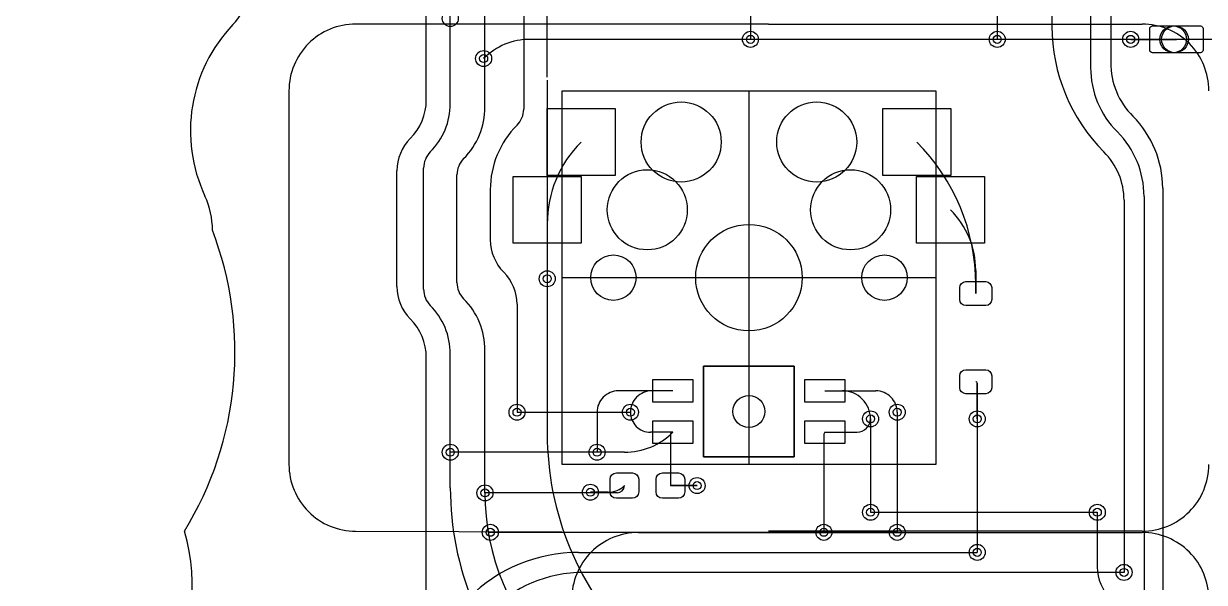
# Model space of a CAD drawing. Header units: millimetres. Extents: x -220 to 263, y -14 to 135.
# Drawn here: x -210.03 to -165.77, y 57.08 to 78.01 of the extents above; entities that cross this region are included whole.
import ezdxf

# ---------------------------------------------------------------- set-up
doc = ezdxf.new("R2010")
doc.units = ezdxf.units.MM
doc.layers.get('0').update_dxf_attribs({"color": 96, "lineweight": 25, "true_color": 0x008000})
for name, color, linetype, lineweight, true_color in [('livello 1', 18, 'Continuous', 25, 0x000000), ('livello 2', 18, 'Continuous', 25, 0x000000), ('livello 5', 18, 'Continuous', 25, 0x000000), ('livello 9', 18, 'Continuous', 25, 0x000000)]:
    doc.layers.add(name, color=color, linetype=linetype, lineweight=lineweight, true_color=true_color)

msp = doc.modelspace()

# ---------------------------------------------------------------- linework, layer by layer
for centre, radius, start, end in [((-204.359, 80.044), 3, 316.4565, 337.9303), ((-198, 74), 5.773, 136.4565, 205.0403), ((-205.949, 70.287), 3, 359.7465, 25.0403), ((-214.905, 65.702), 12.8, 328.424, 20.9223), ((-210.552, 57), 6.85, 274.3995, 16.9759)]:
    msp.add_arc(centre, radius, start, end)
at = {"layer": 'livello 1', "color": 22, "true_color": 0xc83434, "flags": 128}
for points in [[(-167.821, 77.826), (-167.813, 77.864), (-167.792, 77.897), (-167.759, 77.918), (-167.721, 77.926), (-165.921, 77.926), (-165.883, 77.918), (-165.85, 77.897), (-165.829, 77.864), (-165.821, 77.826), (-165.821, 77.026), (-165.829, 76.988), (-165.85, 76.955), (-165.883, 76.934), (-165.921, 76.926), (-167.721, 76.926), (-167.759, 76.934), (-167.792, 76.955), (-167.813, 76.988), (-167.821, 77.026), (-167.821, 77.826)], [(-182.784, 77.426), (-191.048, 77.426)], [(-173.534, 77.426), (-182.784, 77.426)], [(-168.534, 77.426), (-173.534, 77.426)], [(-166.821, 77.426), (-168.534, 77.426)], [(-187.857, 74.829), (-187.857, 72.329), (-190.407, 72.329), (-190.407, 74.829), (-187.857, 74.829)], [(-174.007, 72.289), (-174.007, 69.789), (-176.557, 69.789), (-176.557, 72.289), (-174.007, 72.289)], [(-190.402, 70.513), (-190.402, 68.457)], [(-174.342, 67.899), (-174.342, 68.848)], [(-174.342, 68.769), (-174.342, 67.899)], [(-173.967, 68.349), (-173.881, 68.332), (-173.808, 68.283), (-173.759, 68.21), (-173.742, 68.124), (-173.742, 67.674), (-173.759, 67.588), (-173.808, 67.515), (-173.881, 67.466), (-173.967, 67.449), (-174.717, 67.449), (-174.803, 67.466), (-174.876, 67.515), (-174.925, 67.588), (-174.942, 67.674), (-174.942, 68.124), (-174.925, 68.21), (-174.876, 68.283), (-174.803, 68.332), (-174.717, 68.349), (-173.967, 68.349)], [(-184.942, 64.682), (-184.942, 63.832), (-186.442, 63.832), (-186.442, 64.682), (-184.942, 64.682)], [(-179.242, 64.682), (-179.242, 63.832), (-180.742, 63.832), (-180.742, 64.682), (-179.242, 64.682)], [(-173.967, 65.049), (-173.881, 65.032), (-173.808, 64.983), (-173.759, 64.91), (-173.742, 64.824), (-173.742, 64.374), (-173.759, 64.288), (-173.808, 64.215), (-173.881, 64.166), (-173.967, 64.149), (-174.717, 64.149), (-174.803, 64.166), (-174.876, 64.215), (-174.925, 64.288), (-174.942, 64.374), (-174.942, 64.824), (-174.925, 64.91), (-174.876, 64.983), (-174.803, 65.032), (-174.717, 65.049), (-173.967, 65.049)], [(-185.692, 64.257), (-186.484, 64.257)], [(-179.992, 64.257), (-178.084, 64.257)], [(-174.284, 64.541), (-174.284, 63.207)], [(-191.534, 63.457), (-187.284, 63.457)], [(-184.942, 63.132), (-184.942, 62.282), (-186.442, 62.282), (-186.442, 63.132), (-184.942, 63.132)], [(-179.242, 63.132), (-179.242, 62.282), (-180.742, 62.282), (-180.742, 63.132), (-179.242, 63.132)], [(-185.784, 62.615), (-185.784, 60.707)], [(-179.992, 62.707), (-178.784, 62.707)], [(-188.534, 61.957), (-194.034, 61.957)], [(-187.503, 61.957), (-188.534, 61.957)], [(-186.972, 60.47), (-186.99, 60.379), (-187.041, 60.302), (-187.118, 60.25), (-187.209, 60.232), (-187.809, 60.232), (-187.9, 60.25), (-187.977, 60.302), (-188.028, 60.379), (-188.047, 60.47), (-188.047, 60.945), (-188.028, 61.035), (-187.977, 61.112), (-187.9, 61.164), (-187.809, 61.182), (-187.209, 61.182), (-187.118, 61.164), (-187.041, 61.112), (-186.99, 61.035), (-186.972, 60.945), (-186.972, 60.47)], [(-185.246, 60.47), (-185.265, 60.379), (-185.316, 60.302), (-185.393, 60.25), (-185.484, 60.232), (-186.084, 60.232), (-186.175, 60.25), (-186.252, 60.302), (-186.303, 60.379), (-186.322, 60.47), (-186.322, 60.945), (-186.303, 61.035), (-186.252, 61.112), (-186.175, 61.164), (-186.084, 61.182), (-185.484, 61.182), (-185.393, 61.164), (-185.316, 61.112), (-185.265, 61.035), (-185.246, 60.945), (-185.246, 60.47)], [(-185.784, 60.707), (-184.784, 60.707)], [(-187.782, 60.434), (-192.734, 60.434)], [(-178.284, 59.707), (-169.784, 59.707)], [(-192.534, 58.957), (-180.034, 58.957)], [(-180.034, 58.957), (-177.284, 58.957)], [(-189.232, 58.207), (-174.284, 58.207)], [(-168.784, 57.457), (-189.034, 57.457)]]:
    msp.add_lwpolyline(points, dxfattribs=at)
for points in [[(-191.048, 77.426, 0.19891), (-192.784, 76.707)], [(-189.132, 73.579, 0.19891), (-190.402, 70.513)], [(-174.342, 68.769, 0.198916), (-175.282, 71.039)], [(-186.484, 64.257, 0.41425), (-187.284, 63.457)], [(-177.284, 63.457, 0.414214), (-178.084, 64.257)], [(-174.284, 64.541, 0.414214), (-174.342, 64.599)], [(-178.784, 62.707, 0.414272), (-178.284, 63.207)], [(-187.503, 61.957, 0.198912), (-185.692, 62.707)], [(-185.692, 62.707, 0.414214), (-185.784, 62.615)], [(-187.782, 60.434, 0.413999), (-187.509, 60.707)], [(-189.232, 58.207, 0.414214), (-195.034, 52.405)], [(-189.034, 57.457, 0.414208), (-194.034, 52.457)]]:
    msp.add_lwpolyline(points, format="xyb", dxfattribs=at)
at = {"layer": 'livello 1', "color": 254, "true_color": 0xd0d2cd, "flags": 128}
for points in [[(-184.542, 61.782), (-184.542, 65.182)], [(-184.542, 65.182), (-181.142, 65.182)], [(-181.142, 65.182), (-184.542, 65.182)], [(-184.542, 65.182), (-184.542, 61.782)], [(-181.142, 65.182), (-181.142, 61.782)], [(-181.142, 61.782), (-181.142, 65.182)], [(-181.142, 61.782), (-184.542, 61.782)], [(-184.542, 61.782), (-181.142, 61.782)]]:
    msp.add_lwpolyline(points, dxfattribs=at)
at = {"layer": 'livello 1', "color": 7, "true_color": 0xececec}
for centre in [(-194.034, 78.207), (-182.784, 77.426), (-173.534, 77.426), (-168.534, 77.426), (-192.784, 76.707), (-190.402, 68.457), (-191.534, 63.457), (-187.284, 63.457), (-177.284, 63.457), (-178.284, 63.207), (-174.284, 63.207), (-194.034, 61.957), (-188.534, 61.957), (-192.734, 60.434), (-188.784, 60.457), (-184.784, 60.707), (-178.284, 59.707), (-169.784, 59.707), (-192.534, 58.957), (-180.034, 58.957), (-177.284, 58.957), (-174.284, 58.207), (-168.784, 57.457)]:
    msp.add_circle(centre, 0.3, dxfattribs=at)
at = {"layer": 'livello 1', "color": 7}
for centre, radius in [((-182.784, 77.426), 0.15), ((-173.534, 77.426), 0.15), ((-168.534, 77.426), 0.15), ((-192.784, 76.707), 0.15), ((-185.382, 73.579), 1.5), ((-180.302, 73.579), 1.5), ((-186.652, 71.039), 1.5), ((-179.032, 71.039), 1.5), ((-182.842, 68.499), 1.994), ((-182.842, 68.499), 1.994), ((-187.922, 68.499), 0.851), ((-187.922, 68.499), 0.851), ((-177.762, 68.499), 0.851), ((-177.762, 68.499), 0.851), ((-190.402, 68.457), 0.15), ((-191.534, 63.457), 0.15), ((-187.284, 63.457), 0.15), ((-178.284, 63.207), 0.15), ((-177.284, 63.457), 0.15), ((-174.284, 63.207), 0.15), ((-194.034, 61.957), 0.15), ((-188.534, 61.957), 0.15), ((-184.784, 60.707), 0.15), ((-192.734, 60.434), 0.15), ((-188.784, 60.457), 0.15), ((-178.284, 59.707), 0.15), ((-169.784, 59.707), 0.15), ((-192.534, 58.957), 0.15), ((-180.034, 58.957), 0.15), ((-177.284, 58.957), 0.15), ((-174.284, 58.207), 0.15), ((-168.784, 57.457), 0.15)]:
    msp.add_circle(centre, radius, dxfattribs=at)
at = {"layer": 'livello 1', "color": 22, "true_color": 0xc83434}
msp.add_circle((-182.842, 63.482), 0.599, dxfattribs=at)
at = {"layer": 'livello 2', "color": 163, "true_color": 0x4d7fc4, "flags": 128}
for points in [[(-194.034, 75.707), (-194.034, 92.657)], [(-192.734, 75.207), (-192.734, 92.49)], [(-190.402, 76.012), (-190.402, 83.19)], [(-171.485, 82.707), (-171.485, 77.916)], [(-194.934, 75.957), (-194.934, 82.17)], [(-182.784, 80.707), (-182.784, 77.426)], [(-191.284, 80.457), (-191.284, 74.811)], [(-173.534, 80.207), (-173.534, 77.426)], [(-170.034, 78.793), (-170.034, 76.371)], [(-169.284, 78.896), (-169.284, 76.557)], [(-167.821, 77.826), (-167.813, 77.864), (-167.792, 77.897), (-167.759, 77.918), (-167.721, 77.926), (-165.921, 77.926), (-165.883, 77.918), (-165.85, 77.897), (-165.829, 77.864), (-165.821, 77.826), (-165.821, 77.026), (-165.829, 76.988), (-165.85, 76.955), (-165.883, 76.934), (-165.921, 76.926), (-167.721, 76.926), (-167.759, 76.934), (-167.792, 76.955), (-167.813, 76.988), (-167.821, 77.026), (-167.821, 77.826)], [(-168.534, 77.426), (-166.821, 77.426)], [(-194.934, 75.156), (-194.934, 75.957)], [(-194.034, 75.018), (-194.034, 75.707)], [(-190.402, 75.902), (-190.402, 71.039)], [(-192.734, 74.888), (-192.734, 75.207)], [(-177.827, 72.329), (-177.827, 74.829), (-175.277, 74.829), (-175.277, 72.329), (-177.827, 72.329)], [(-195.034, 72.457), (-195.034, 72.603)], [(-196.034, 68.164), (-196.034, 72.5)], [(-195.034, 68.061), (-195.034, 72.457)], [(-193.784, 71.957), (-193.784, 72.353)], [(-191.677, 69.789), (-191.677, 72.289), (-189.127, 72.289), (-189.127, 69.789), (-191.677, 69.789)], [(-193.784, 68.311), (-193.784, 71.957)], [(-192.534, 71.793), (-192.534, 69.914)], [(-167.334, 71.849), (-167.334, 44.671)], [(-168.784, 71.396), (-168.784, 69.957)], [(-168.034, 71.543), (-168.034, 56.707)], [(-190.402, 71.039), (-190.402, 68.457)], [(-168.784, 69.957), (-168.784, 57.457)], [(-190.402, 68.457), (-190.402, 62.647)], [(-173.967, 68.349), (-173.881, 68.332), (-173.808, 68.283), (-173.759, 68.21), (-173.742, 68.124), (-173.742, 67.674), (-173.759, 67.588), (-173.808, 67.515), (-173.881, 67.466), (-173.967, 67.449), (-174.717, 67.449), (-174.803, 67.466), (-174.876, 67.515), (-174.925, 67.588), (-174.942, 67.674), (-174.942, 68.124), (-174.925, 68.21), (-174.876, 68.283), (-174.803, 68.332), (-174.717, 68.349), (-173.967, 68.349)], [(-174.342, 67.899), (-174.342, 68.243)], [(-191.534, 67.5), (-191.534, 63.457)], [(-194.934, 56.471), (-194.934, 65.509)], [(-194.034, 60.624), (-194.034, 65.646)], [(-192.734, 60.434), (-192.734, 65.776)], [(-184.942, 64.682), (-184.942, 63.832), (-186.442, 63.832), (-186.442, 64.682), (-184.942, 64.682)], [(-179.242, 64.682), (-179.242, 63.832), (-180.742, 63.832), (-180.742, 64.682), (-179.242, 64.682)], [(-173.967, 65.049), (-173.881, 65.032), (-173.808, 64.983), (-173.759, 64.91), (-173.742, 64.824), (-173.742, 64.374), (-173.759, 64.288), (-173.808, 64.215), (-173.881, 64.166), (-173.967, 64.149), (-174.717, 64.149), (-174.803, 64.166), (-174.876, 64.215), (-174.925, 64.288), (-174.942, 64.374), (-174.942, 64.824), (-174.925, 64.91), (-174.876, 64.983), (-174.803, 65.032), (-174.717, 65.049), (-173.967, 65.049)], [(-185.692, 64.257), (-187.734, 64.257)], [(-179.992, 64.257), (-179.334, 64.257)], [(-174.284, 63.207), (-174.284, 64.541)], [(-188.534, 63.457), (-188.534, 61.957)], [(-177.284, 63.457), (-177.284, 58.957)], [(-184.942, 63.132), (-184.942, 62.282), (-186.442, 62.282), (-186.442, 63.132), (-184.942, 63.132)], [(-179.242, 63.132), (-179.242, 62.282), (-180.742, 62.282), (-180.742, 63.132), (-179.242, 63.132)], [(-178.284, 63.207), (-178.284, 59.707)], [(-174.284, 63.207), (-174.284, 58.207)], [(-185.692, 62.707), (-186.534, 62.707)], [(-180.034, 62.606), (-180.034, 58.957)], [(-186.972, 60.47), (-186.99, 60.379), (-187.041, 60.302), (-187.118, 60.25), (-187.209, 60.232), (-187.809, 60.232), (-187.9, 60.25), (-187.977, 60.302), (-188.028, 60.379), (-188.047, 60.47), (-188.047, 60.945), (-188.028, 61.035), (-187.977, 61.112), (-187.9, 61.164), (-187.809, 61.182), (-187.209, 61.182), (-187.118, 61.164), (-187.041, 61.112), (-186.99, 61.035), (-186.972, 60.945), (-186.972, 60.47)], [(-185.246, 60.47), (-185.265, 60.379), (-185.316, 60.302), (-185.393, 60.25), (-185.484, 60.232), (-186.084, 60.232), (-186.175, 60.25), (-186.252, 60.302), (-186.303, 60.379), (-186.322, 60.47), (-186.322, 60.945), (-186.303, 61.035), (-186.252, 61.112), (-186.175, 61.164), (-186.084, 61.182), (-185.484, 61.182), (-185.393, 61.164), (-185.316, 61.112), (-185.265, 61.035), (-185.246, 60.945), (-185.246, 60.47)], [(-184.784, 60.707), (-185.784, 60.707)], [(-188.113, 60.457), (-188.784, 60.457)], [(-169.784, 59.707), (-169.784, 57.664)], [(-192.61, 58.957), (-192.534, 58.957)]]:
    msp.add_lwpolyline(points, dxfattribs=at)
for points in [[(-171.485, 77.916, 0.198914), (-169.534, 73.207)], [(-170.034, 76.371, 0.198915), (-169.034, 73.957)], [(-169.284, 76.557, 0.198913), (-168.449, 74.542)], [(-195.534, 73.707, 0.198896), (-194.934, 75.156)], [(-194.784, 73.207, 0.198921), (-194.034, 75.018)], [(-193.534, 72.957, 0.198921), (-192.734, 74.888)], [(-191.534, 74.207, 0.19894), (-191.284, 74.811)], [(-167.334, 71.849, 0.198916), (-168.449, 74.542)], [(-191.534, 74.207, 0.198918), (-192.534, 71.793)], [(-168.034, 71.543, 0.198912), (-169.034, 73.957)], [(-195.534, 73.707, 0.198906), (-196.034, 72.5)], [(-174.342, 68.243, 0.198912), (-176.552, 73.579)], [(-194.784, 73.207, 0.19894), (-195.034, 72.603)], [(-168.784, 71.396, 0.198917), (-169.534, 73.207)], [(-193.534, 72.957, 0.19894), (-193.784, 72.353)], [(-192.534, 69.914, 0.198912), (-192.034, 68.707)], [(-191.534, 67.5, 0.198912), (-192.034, 68.707)], [(-196.034, 68.164, 0.198912), (-195.534, 66.957)], [(-193.784, 68.311, 0.198927), (-193.534, 67.707)], [(-195.034, 68.061, 0.198927), (-194.784, 67.457)], [(-194.034, 65.646, 0.198917), (-194.784, 67.457)], [(-192.734, 65.776, 0.198917), (-193.534, 67.707)], [(-194.934, 65.509, 0.198912), (-195.534, 66.957)], [(-187.734, 64.257, 0.41425), (-188.534, 63.457)], [(-178.284, 63.207, 0.414214), (-179.334, 64.257)], [(-174.284, 64.541, 0.414214), (-174.342, 64.599)], [(-187.284, 63.457, 0.414214), (-186.534, 62.707)], [(-190.402, 62.647, 0.198913), (-187.134, 54.757)], [(-179.992, 62.707, 0.199077), (-180.034, 62.606)], [(-188.113, 60.457, 0.198884), (-187.509, 60.707)], [(-194.034, 60.624, 0.198912), (-190.734, 52.657)], [(-192.734, 60.434, 0.198914), (-190.134, 54.157)], [(-169.784, 57.664, 0.198912), (-169.284, 56.457)]]:
    msp.add_lwpolyline(points, format="xyb", dxfattribs=at)
at = {"layer": 'livello 2', "color": 254, "true_color": 0xd0d2cd, "flags": 128}
for points in [[(-184.542, 61.782), (-184.542, 65.182)], [(-184.542, 65.182), (-181.142, 65.182)], [(-181.142, 65.182), (-184.542, 65.182)], [(-184.542, 65.182), (-184.542, 61.782)], [(-181.142, 65.182), (-181.142, 61.782)], [(-181.142, 61.782), (-181.142, 65.182)], [(-181.142, 61.782), (-184.542, 61.782)], [(-184.542, 61.782), (-181.142, 61.782)]]:
    msp.add_lwpolyline(points, dxfattribs=at)
at = {"layer": 'livello 2', "color": 7, "true_color": 0xececec}
for centre in [(-194.034, 78.207), (-182.784, 77.426), (-173.534, 77.426), (-168.534, 77.426), (-192.784, 76.707), (-190.402, 68.457), (-191.534, 63.457), (-187.284, 63.457), (-177.284, 63.457), (-178.284, 63.207), (-174.284, 63.207), (-194.034, 61.957), (-188.534, 61.957), (-192.734, 60.434), (-188.784, 60.457), (-184.784, 60.707), (-178.284, 59.707), (-169.784, 59.707), (-192.534, 58.957), (-180.034, 58.957), (-177.284, 58.957), (-174.284, 58.207), (-168.784, 57.457)]:
    msp.add_circle(centre, 0.3, dxfattribs=at)
at = {"layer": 'livello 2', "color": 7}
for centre, radius in [((-182.784, 77.426), 0.15), ((-173.534, 77.426), 0.15), ((-168.534, 77.426), 0.15), ((-192.784, 76.707), 0.15), ((-185.382, 73.579), 1.5), ((-180.302, 73.579), 1.5), ((-186.652, 71.039), 1.5), ((-179.032, 71.039), 1.5), ((-182.842, 68.499), 1.994), ((-182.842, 68.499), 1.994), ((-187.922, 68.499), 0.851), ((-187.922, 68.499), 0.851), ((-177.762, 68.499), 0.851), ((-177.762, 68.499), 0.851), ((-190.402, 68.457), 0.15), ((-191.534, 63.457), 0.15), ((-187.284, 63.457), 0.15), ((-178.284, 63.207), 0.15), ((-177.284, 63.457), 0.15), ((-174.284, 63.207), 0.15), ((-194.034, 61.957), 0.15), ((-188.534, 61.957), 0.15), ((-184.784, 60.707), 0.15), ((-192.734, 60.434), 0.15), ((-188.784, 60.457), 0.15), ((-178.284, 59.707), 0.15), ((-169.784, 59.707), 0.15), ((-192.534, 58.957), 0.15), ((-180.034, 58.957), 0.15), ((-177.284, 58.957), 0.15), ((-174.284, 58.207), 0.15), ((-168.784, 57.457), 0.15)]:
    msp.add_circle(centre, radius, dxfattribs=at)
at = {"layer": 'livello 2', "color": 163, "true_color": 0x4d7fc4}
msp.add_circle((-182.842, 63.482), 0.599, dxfattribs=at)
at = {"layer": 'livello 5', "color": 3, "true_color": 0x00ff00, "flags": 128}
for points in [[(-197.581, 77.999, 0.414214), (-200.081, 75.499)], [(-165.603, 75.499, 0.414225), (-168.103, 77.999)], [(-200.081, 61.499, 0.414214), (-197.581, 58.999)], [(-168.103, 58.999, 0.414214), (-165.603, 61.499)], [(-186.984, 58.949, 0.414214), (-189.484, 56.449)], [(-165.603, 56.449, 0.414225), (-168.103, 58.949)]]:
    msp.add_lwpolyline(points, format="xyb", dxfattribs=at)
for points in [[(-182.102, 77.999), (-197.581, 77.999)], [(-182.102, 77.999), (-168.103, 77.999)], [(-163.523, 77.426), (-167.921, 77.426)], [(-200.081, 75.499), (-200.081, 61.499)], [(-189.842, 75.499), (-175.842, 75.499)], [(-189.842, 61.499), (-189.842, 75.499)], [(-182.842, 75.499), (-182.842, 61.499)], [(-175.842, 75.499), (-175.842, 61.499)], [(-189.842, 68.499), (-175.843, 68.499)], [(-184.542, 61.782), (-184.542, 65.182)], [(-184.542, 65.182), (-181.142, 65.182)], [(-181.142, 65.182), (-184.542, 65.182)], [(-184.542, 65.182), (-184.542, 61.782)], [(-181.142, 65.182), (-181.142, 61.782)], [(-181.142, 61.782), (-181.142, 65.182)], [(-181.142, 61.782), (-184.542, 61.782)], [(-184.542, 61.782), (-181.142, 61.782)], [(-175.842, 61.499), (-189.842, 61.499)], [(-197.581, 58.999), (-182.102, 58.949)], [(-186.984, 58.949), (-172.985, 58.949)], [(-168.103, 58.999), (-182.102, 58.999)], [(-182.102, 58.949), (-168.103, 58.949)]]:
    msp.add_lwpolyline(points, dxfattribs=at)
at = {"layer": 'livello 9', "color": 22, "true_color": 0xc83434}
for centre in [(-166.94, 77.426), (-166.873, 77.426)]:
    msp.add_circle(centre, 0.5, dxfattribs=at)

doc.saveas('drawing.dxf')
